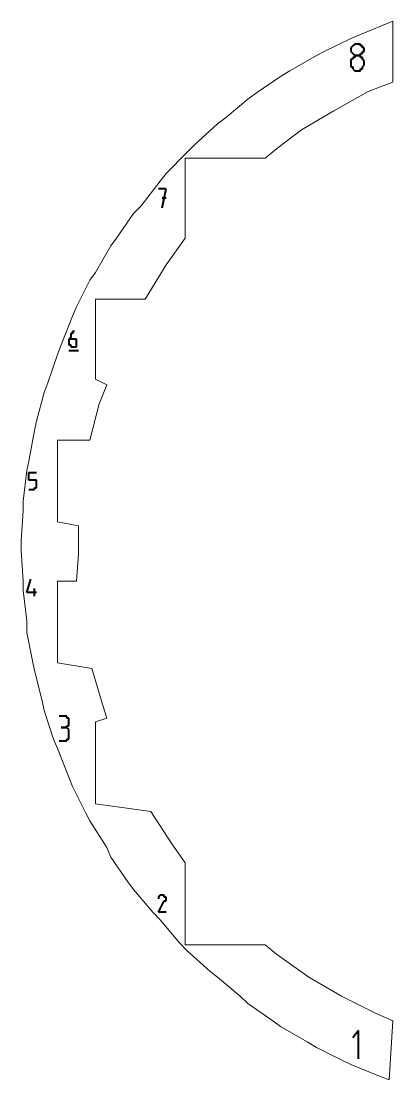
# Model space of a CAD drawing. Header units: centimetres. Extents: x -9.8 to 9.5, y -14.2 to 10.5.
# Drawn here: x -9.84 to -7.89, y -13.97 to -8.41 of the extents above; entities that cross this region are included whole.
import ezdxf

# ---------------------------------------------------------------- set-up
doc = ezdxf.new("R2010")
doc.units = ezdxf.units.CM
doc.header["$MEASUREMENT"] = 0
doc.layers.add('layer 1', color=7, linetype='Continuous')

msp = doc.modelspace()

# ---------------------------------------------------------------- linework, layer by layer
at = {"layer": 'layer 1', "color": 5, "lineweight": 13}
for points in [[(-7.88503, -8.41392), (-7.88503, -8.41392), (-8.05489, -8.48404), (-8.05489, -8.48404)], [(-7.88503, -8.73407), (-7.88503, -8.73407), (-7.88503, -8.41392), (-7.88503, -8.41392)], [(-8.10489, -8.50415), (-8.10489, -8.50415), (-8.24486, -8.574), (-8.24486, -8.574)], [(-8.05489, -8.48404), (-8.05489, -8.48404), (-8.10489, -8.50415), (-8.10489, -8.50415)], [(-8.28508, -8.59411), (-8.28508, -8.59411), (-8.42504, -8.67401), (-8.42504, -8.67401)], [(-8.24486, -8.574), (-8.24486, -8.574), (-8.28508, -8.59411), (-8.28508, -8.59411)], [(-8.47505, -8.70391), (-8.47505, -8.70391), (-8.60496, -8.79413), (-8.60496, -8.79413)], [(-8.42504, -8.67401), (-8.42504, -8.67401), (-8.47505, -8.70391), (-8.47505, -8.70391)], [(-8.19485, -8.88409), (-8.19485, -8.88409), (-8.01494, -8.78408), (-8.01494, -8.78408)], [(-8.01494, -8.78408), (-8.01494, -8.78408), (-7.88503, -8.73407), (-7.88503, -8.73407)], [(-8.64491, -8.82403), (-8.64491, -8.82403), (-8.76503, -8.92404), (-8.76503, -8.92404)], [(-8.60496, -8.79413), (-8.60496, -8.79413), (-8.64491, -8.82403), (-8.64491, -8.82403)], [(-8.36498, -8.9841), (-8.36498, -8.9841), (-8.19485, -8.88409), (-8.19485, -8.88409)], [(-8.76503, -8.92404), (-8.76503, -8.92404), (-8.80498, -8.95394), (-8.80498, -8.95394)], [(-8.80498, -8.95394), (-8.80498, -8.95394), (-8.9251, -9.064), (-8.9251, -9.064)], [(-8.49489, -9.08411), (-8.49489, -9.08411), (-8.36498, -8.9841), (-8.36498, -8.9841)], [(-8.96505, -9.10396), (-8.96505, -9.10396), (-9.07512, -9.21402), (-9.07512, -9.21402)], [(-8.9251, -9.064), (-8.9251, -9.064), (-8.96505, -9.10396), (-8.96505, -9.10396)], [(-8.55495, -9.13412), (-8.55495, -9.13412), (-8.49489, -9.08411), (-8.49489, -9.08411)], [(-8.97511, -9.55401), (-8.97511, -9.55401), (-8.97511, -9.13412), (-8.97511, -9.13412)], [(-8.97511, -9.13412), (-8.97511, -9.13412), (-8.55495, -9.13412), (-8.55495, -9.13412)], [(-9.07512, -9.21402), (-9.07512, -9.21402), (-9.10502, -9.25398), (-9.10502, -9.25398)], [(-9.10502, -9.25398), (-9.10502, -9.25398), (-9.20503, -9.38415), (-9.20503, -9.38415)], [(-9.20503, -9.38415), (-9.20503, -9.38415), (-9.24498, -9.4241), (-9.24498, -9.4241)], [(-9.24498, -9.4241), (-9.24498, -9.4241), (-9.33494, -9.55401), (-9.33494, -9.55401)], [(-9.33494, -9.55401), (-9.33494, -9.55401), (-9.3651, -9.59397), (-9.3651, -9.59397)], [(-9.07512, -9.69398), (-9.07512, -9.69398), (-8.97511, -9.55401), (-8.97511, -9.55401)], [(-9.3651, -9.59397), (-9.3651, -9.59397), (-9.44501, -9.73419), (-9.44501, -9.73419)], [(-9.18492, -9.87416), (-9.18492, -9.87416), (-9.07512, -9.69398), (-9.07512, -9.69398)], [(-9.47517, -9.77415), (-9.47517, -9.77415), (-9.54502, -9.91411), (-9.54502, -9.91411)], [(-9.44501, -9.73419), (-9.44501, -9.73419), (-9.47517, -9.77415), (-9.47517, -9.77415)], [(-9.44501, -10.29405), (-9.44501, -10.29405), (-9.44501, -9.87416), (-9.44501, -9.87416)], [(-9.44501, -9.87416), (-9.44501, -9.87416), (-9.18492, -9.87416), (-9.18492, -9.87416)], [(-9.54502, -9.91411), (-9.54502, -9.91411), (-9.56513, -9.96412), (-9.56513, -9.96412)], [(-9.56513, -9.96412), (-9.56513, -9.96412), (-9.62519, -10.11414), (-9.62519, -10.11414)], [(-9.62519, -10.11414), (-9.62519, -10.11414), (-9.64503, -10.16414), (-9.64503, -10.16414)], [(-9.64503, -10.16414), (-9.64503, -10.16414), (-9.69504, -10.31416), (-9.69504, -10.31416)], [(-9.69504, -10.31416), (-9.69504, -10.31416), (-9.71515, -10.36417), (-9.71515, -10.36417)], [(-9.38495, -10.32422), (-9.38495, -10.32422), (-9.44501, -10.29405), (-9.44501, -10.29405)], [(-9.42517, -10.42396), (-9.42517, -10.42396), (-9.38495, -10.32422), (-9.38495, -10.32422)], [(-9.71515, -10.36417), (-9.71515, -10.36417), (-9.7551, -10.51419), (-9.7551, -10.51419)], [(-9.47517, -10.6142), (-9.47517, -10.6142), (-9.42517, -10.42396), (-9.42517, -10.42396)], [(-9.76515, -10.56419), (-9.76515, -10.56419), (-9.79505, -10.724), (-9.79505, -10.724)], [(-9.7551, -10.51419), (-9.7551, -10.51419), (-9.76515, -10.56419), (-9.76515, -10.56419)], [(-9.64503, -11.04415), (-9.64503, -11.04415), (-9.64503, -10.6142), (-9.64503, -10.6142)], [(-9.64503, -10.6142), (-9.64503, -10.6142), (-9.47517, -10.6142), (-9.47517, -10.6142)], [(-9.79505, -10.724), (-9.79505, -10.724), (-9.80511, -10.77401), (-9.80511, -10.77401)], [(-9.80511, -10.77401), (-9.80511, -10.77401), (-9.82522, -10.93408), (-9.82522, -10.93408)], [(-9.82522, -10.93408), (-9.82522, -10.93408), (-9.82522, -10.98409), (-9.82522, -10.98409)], [(-9.82522, -10.98409), (-9.82522, -10.98409), (-9.835, -11.14416), (-9.835, -11.14416)], [(-9.53497, -11.06399), (-9.53497, -11.06399), (-9.64503, -11.04415), (-9.64503, -11.04415)], [(-9.53497, -11.21401), (-9.53497, -11.21401), (-9.53497, -11.06399), (-9.53497, -11.06399)], [(-9.835, -11.14416), (-9.835, -11.14416), (-9.835, -11.19417), (-9.835, -11.19417)], [(-9.835, -11.19417), (-9.835, -11.19417), (-9.82522, -11.35424), (-9.82522, -11.35424)], [(-9.54502, -11.35424), (-9.54502, -11.35424), (-9.53497, -11.21401), (-9.53497, -11.21401)], [(-9.82522, -11.35424), (-9.82522, -11.35424), (-9.82522, -11.40424), (-9.82522, -11.40424)], [(-9.64503, -11.78419), (-9.64503, -11.78419), (-9.64503, -11.35424), (-9.64503, -11.35424)], [(-9.64503, -11.35424), (-9.64503, -11.35424), (-9.54502, -11.35424), (-9.54502, -11.35424)], [(-9.82522, -11.40424), (-9.82522, -11.40424), (-9.80511, -11.56405), (-9.80511, -11.56405)], [(-9.80511, -11.56405), (-9.80511, -11.56405), (-9.80511, -11.62411), (-9.80511, -11.62411)], [(-9.80511, -11.62411), (-9.80511, -11.62411), (-9.77521, -11.77413), (-9.77521, -11.77413)], [(-9.77521, -11.77413), (-9.77521, -11.77413), (-9.76515, -11.82414), (-9.76515, -11.82414)], [(-9.46512, -11.81408), (-9.46512, -11.81408), (-9.64503, -11.78419), (-9.64503, -11.78419)], [(-9.76515, -11.82414), (-9.76515, -11.82414), (-9.7252, -11.98421), (-9.7252, -11.98421)], [(-9.40506, -12.01411), (-9.40506, -12.01411), (-9.46512, -11.81408), (-9.46512, -11.81408)], [(-9.7252, -11.98421), (-9.7252, -11.98421), (-9.71515, -12.03422), (-9.71515, -12.03422)], [(-9.71515, -12.03422), (-9.71515, -12.03422), (-9.66514, -12.18424), (-9.66514, -12.18424)], [(-9.38495, -12.07417), (-9.38495, -12.07417), (-9.40506, -12.01411), (-9.40506, -12.01411)], [(-9.44501, -12.09428), (-9.44501, -12.09428), (-9.38495, -12.07417), (-9.38495, -12.07417)], [(-9.44501, -12.52423), (-9.44501, -12.52423), (-9.44501, -12.09428), (-9.44501, -12.09428)], [(-9.66514, -12.18424), (-9.66514, -12.18424), (-9.64503, -12.23424), (-9.64503, -12.23424)], [(-9.64503, -12.23424), (-9.64503, -12.23424), (-9.58497, -12.38426), (-9.58497, -12.38426)], [(-9.58497, -12.38426), (-9.58497, -12.38426), (-9.56513, -12.43427), (-9.56513, -12.43427)], [(-9.56513, -12.43427), (-9.56513, -12.43427), (-9.49502, -12.57423), (-9.49502, -12.57423)], [(-9.15503, -12.56418), (-9.15503, -12.56418), (-9.44501, -12.52423), (-9.44501, -12.52423)], [(-9.04496, -12.7343), (-9.04496, -12.7343), (-9.15503, -12.56418), (-9.15503, -12.56418)], [(-9.49502, -12.57423), (-9.49502, -12.57423), (-9.47517, -12.61419), (-9.47517, -12.61419)], [(-9.47517, -12.61419), (-9.47517, -12.61419), (-9.38495, -12.75415), (-9.38495, -12.75415)], [(-9.38495, -12.75415), (-9.38495, -12.75415), (-9.3651, -12.80415), (-9.3651, -12.80415)], [(-8.97511, -12.83405), (-8.97511, -12.83405), (-9.04496, -12.7343), (-9.04496, -12.7343)], [(-9.3651, -12.80415), (-9.3651, -12.80415), (-9.27515, -12.93407), (-9.27515, -12.93407)], [(-8.97511, -13.26427), (-8.97511, -13.26427), (-8.97511, -12.83405), (-8.97511, -12.83405)], [(-9.27515, -12.93407), (-9.27515, -12.93407), (-9.24498, -12.97428), (-9.24498, -12.97428)], [(-9.24498, -12.97428), (-9.24498, -12.97428), (-9.14497, -13.09414), (-9.14497, -13.09414)], [(-9.14497, -13.09414), (-9.14497, -13.09414), (-9.10502, -13.13409), (-9.10502, -13.13409)], [(-9.10502, -13.13409), (-9.10502, -13.13409), (-9.00501, -13.25421), (-9.00501, -13.25421)], [(-9.00501, -13.25421), (-9.00501, -13.25421), (-8.96505, -13.29416), (-8.96505, -13.29416)], [(-8.55495, -13.26427), (-8.55495, -13.26427), (-8.97511, -13.26427), (-8.97511, -13.26427)], [(-8.49489, -13.31427), (-8.49489, -13.31427), (-8.55495, -13.26427), (-8.55495, -13.26427)], [(-8.96505, -13.29416), (-8.96505, -13.29416), (-8.84493, -13.40423), (-8.84493, -13.40423)], [(-8.32503, -13.43413), (-8.32503, -13.43413), (-8.49489, -13.31427), (-8.49489, -13.31427)], [(-8.84493, -13.40423), (-8.84493, -13.40423), (-8.80498, -13.43413), (-8.80498, -13.43413)], [(-8.80498, -13.43413), (-8.80498, -13.43413), (-8.68513, -13.53414), (-8.68513, -13.53414)], [(-8.1549, -13.53414), (-8.1549, -13.53414), (-8.32503, -13.43413), (-8.32503, -13.43413)], [(-8.68513, -13.53414), (-8.68513, -13.53414), (-8.64491, -13.57409), (-8.64491, -13.57409)], [(-7.97498, -13.6241), (-7.97498, -13.6241), (-8.1549, -13.53414), (-8.1549, -13.53414)], [(-8.64491, -13.57409), (-8.64491, -13.57409), (-8.515, -13.66432), (-8.515, -13.66432)], [(-8.515, -13.66432), (-8.515, -13.66432), (-8.47505, -13.69421), (-8.47505, -13.69421)], [(-7.88503, -13.66432), (-7.88503, -13.66432), (-7.97498, -13.6241), (-7.97498, -13.6241)], [(-7.90487, -13.97414), (-7.90487, -13.97414), (-7.88503, -13.66432), (-7.88503, -13.66432)], [(-8.47505, -13.69421), (-8.47505, -13.69421), (-8.33508, -13.77412), (-8.33508, -13.77412)], [(-8.33508, -13.77412), (-8.33508, -13.77412), (-8.28508, -13.80428), (-8.28508, -13.80428)], [(-8.28508, -13.80428), (-8.28508, -13.80428), (-8.14485, -13.87413), (-8.14485, -13.87413)], [(-8.14485, -13.87413), (-8.14485, -13.87413), (-8.10489, -13.89424), (-8.10489, -13.89424)], [(-8.10489, -13.89424), (-8.10489, -13.89424), (-7.95488, -13.9543), (-7.95488, -13.9543)], [(-7.95488, -13.9543), (-7.95488, -13.9543), (-7.90487, -13.97414), (-7.90487, -13.97414)]]:
    msp.add_open_spline(points, degree=3, dxfattribs=at)
at = {"layer": 'layer 1', "color": 1, "lineweight": 40}
for points in [[(-8.09484, -8.5441), (-8.09484, -8.5441), (-8.10489, -8.55415), (-8.10489, -8.55415)], [(-8.10489, -8.55415), (-8.10489, -8.55415), (-8.10489, -8.55415), (-8.10489, -8.55415)], [(-8.10489, -8.55415), (-8.10489, -8.55415), (-8.10489, -8.56394), (-8.10489, -8.56394)], [(-8.08505, -8.53405), (-8.08505, -8.53405), (-8.09484, -8.5441), (-8.09484, -8.5441)], [(-8.09484, -8.5441), (-8.09484, -8.5441), (-8.09484, -8.5441), (-8.09484, -8.5441)], [(-8.09484, -8.5441), (-8.09484, -8.5441), (-8.09484, -8.5441), (-8.09484, -8.5441)], [(-8.075, -8.53405), (-8.075, -8.53405), (-8.08505, -8.53405), (-8.08505, -8.53405)], [(-8.08505, -8.53405), (-8.08505, -8.53405), (-8.08505, -8.53405), (-8.08505, -8.53405)], [(-8.06494, -8.53405), (-8.06494, -8.53405), (-8.075, -8.53405), (-8.075, -8.53405)], [(-8.075, -8.53405), (-8.075, -8.53405), (-8.075, -8.53405), (-8.075, -8.53405)], [(-8.075, -8.53405), (-8.075, -8.53405), (-8.075, -8.53405), (-8.075, -8.53405)], [(-8.05489, -8.53405), (-8.05489, -8.53405), (-8.06494, -8.53405), (-8.06494, -8.53405)], [(-8.05489, -8.5441), (-8.05489, -8.5441), (-8.05489, -8.53405), (-8.05489, -8.53405)], [(-8.05489, -8.53405), (-8.05489, -8.53405), (-8.05489, -8.53405), (-8.05489, -8.53405)], [(-8.04483, -8.5441), (-8.04483, -8.5441), (-8.05489, -8.5441), (-8.05489, -8.5441)], [(-8.04483, -8.55415), (-8.04483, -8.55415), (-8.04483, -8.5441), (-8.04483, -8.5441)], [(-8.04483, -8.5441), (-8.04483, -8.5441), (-8.04483, -8.5441), (-8.04483, -8.5441)], [(-8.03504, -8.55415), (-8.03504, -8.55415), (-8.04483, -8.55415), (-8.04483, -8.55415)], [(-8.03504, -8.56394), (-8.03504, -8.56394), (-8.03504, -8.55415), (-8.03504, -8.55415)], [(-8.10489, -8.56394), (-8.10489, -8.56394), (-8.10489, -8.56394), (-8.10489, -8.56394)], [(-8.10489, -8.56394), (-8.10489, -8.56394), (-8.10489, -8.574), (-8.10489, -8.574)], [(-8.10489, -8.574), (-8.10489, -8.574), (-8.10489, -8.574), (-8.10489, -8.574)], [(-8.10489, -8.574), (-8.10489, -8.574), (-8.09484, -8.58405), (-8.09484, -8.58405)], [(-8.09484, -8.61395), (-8.09484, -8.61395), (-8.10489, -8.61395), (-8.10489, -8.61395)], [(-8.10489, -8.61395), (-8.10489, -8.61395), (-8.10489, -8.624), (-8.10489, -8.624)], [(-8.09484, -8.58405), (-8.09484, -8.58405), (-8.09484, -8.58405), (-8.09484, -8.58405)], [(-8.09484, -8.58405), (-8.09484, -8.58405), (-8.09484, -8.58405), (-8.09484, -8.58405)], [(-8.09484, -8.58405), (-8.09484, -8.58405), (-8.08505, -8.59411), (-8.08505, -8.59411)], [(-8.08505, -8.6039), (-8.08505, -8.6039), (-8.09484, -8.6039), (-8.09484, -8.6039)], [(-8.09484, -8.6039), (-8.09484, -8.6039), (-8.09484, -8.6039), (-8.09484, -8.6039)], [(-8.09484, -8.6039), (-8.09484, -8.6039), (-8.09484, -8.61395), (-8.09484, -8.61395)], [(-8.075, -8.59411), (-8.075, -8.59411), (-8.08505, -8.59411), (-8.08505, -8.59411)], [(-8.08505, -8.59411), (-8.08505, -8.59411), (-8.08505, -8.6039), (-8.08505, -8.6039)], [(-8.08505, -8.59411), (-8.08505, -8.59411), (-8.08505, -8.59411), (-8.08505, -8.59411)], [(-8.08505, -8.59411), (-8.08505, -8.59411), (-8.075, -8.59411), (-8.075, -8.59411)], [(-8.06494, -8.59411), (-8.06494, -8.59411), (-8.075, -8.59411), (-8.075, -8.59411)], [(-8.075, -8.59411), (-8.075, -8.59411), (-8.075, -8.59411), (-8.075, -8.59411)], [(-8.075, -8.59411), (-8.075, -8.59411), (-8.075, -8.59411), (-8.075, -8.59411)], [(-8.075, -8.59411), (-8.075, -8.59411), (-8.075, -8.59411), (-8.075, -8.59411)], [(-8.075, -8.59411), (-8.075, -8.59411), (-8.075, -8.59411), (-8.075, -8.59411)], [(-8.075, -8.59411), (-8.075, -8.59411), (-8.06494, -8.59411), (-8.06494, -8.59411)], [(-8.05489, -8.59411), (-8.05489, -8.59411), (-8.06494, -8.59411), (-8.06494, -8.59411)], [(-8.06494, -8.59411), (-8.06494, -8.59411), (-8.05489, -8.59411), (-8.05489, -8.59411)], [(-8.05489, -8.59411), (-8.05489, -8.59411), (-8.05489, -8.58405), (-8.05489, -8.58405)], [(-8.05489, -8.58405), (-8.05489, -8.58405), (-8.04483, -8.58405), (-8.04483, -8.58405)], [(-8.05489, -8.6039), (-8.05489, -8.6039), (-8.05489, -8.59411), (-8.05489, -8.59411)], [(-8.05489, -8.59411), (-8.05489, -8.59411), (-8.05489, -8.59411), (-8.05489, -8.59411)], [(-8.04483, -8.6039), (-8.04483, -8.6039), (-8.05489, -8.6039), (-8.05489, -8.6039)], [(-8.05489, -8.6039), (-8.05489, -8.6039), (-8.05489, -8.6039), (-8.05489, -8.6039)], [(-8.04483, -8.58405), (-8.04483, -8.58405), (-8.04483, -8.574), (-8.04483, -8.574)], [(-8.04483, -8.574), (-8.04483, -8.574), (-8.03504, -8.574), (-8.03504, -8.574)], [(-8.04483, -8.58405), (-8.04483, -8.58405), (-8.04483, -8.58405), (-8.04483, -8.58405)], [(-8.04483, -8.61395), (-8.04483, -8.61395), (-8.04483, -8.6039), (-8.04483, -8.6039)], [(-8.03504, -8.624), (-8.03504, -8.624), (-8.04483, -8.61395), (-8.04483, -8.61395)], [(-8.04483, -8.61395), (-8.04483, -8.61395), (-8.04483, -8.61395), (-8.04483, -8.61395)], [(-8.03504, -8.56394), (-8.03504, -8.56394), (-8.03504, -8.56394), (-8.03504, -8.56394)], [(-8.03504, -8.574), (-8.03504, -8.574), (-8.03504, -8.56394), (-8.03504, -8.56394)], [(-8.10489, -8.624), (-8.10489, -8.624), (-8.10489, -8.624), (-8.10489, -8.624)], [(-8.10489, -8.624), (-8.10489, -8.624), (-8.10489, -8.64411), (-8.10489, -8.64411)], [(-8.10489, -8.64411), (-8.10489, -8.64411), (-8.10489, -8.64411), (-8.10489, -8.64411)], [(-8.10489, -8.64411), (-8.10489, -8.64411), (-8.10489, -8.64411), (-8.10489, -8.64411)], [(-8.10489, -8.64411), (-8.10489, -8.64411), (-8.10489, -8.6539), (-8.10489, -8.6539)], [(-8.10489, -8.6539), (-8.10489, -8.6539), (-8.09484, -8.6539), (-8.09484, -8.6539)], [(-8.09484, -8.6539), (-8.09484, -8.6539), (-8.09484, -8.66395), (-8.09484, -8.66395)], [(-8.09484, -8.66395), (-8.09484, -8.66395), (-8.09484, -8.66395), (-8.09484, -8.66395)], [(-8.09484, -8.66395), (-8.09484, -8.66395), (-8.08505, -8.67401), (-8.08505, -8.67401)], [(-8.05489, -8.67401), (-8.05489, -8.67401), (-8.05489, -8.66395), (-8.05489, -8.66395)], [(-8.05489, -8.66395), (-8.05489, -8.66395), (-8.04483, -8.66395), (-8.04483, -8.66395)], [(-8.04483, -8.6539), (-8.04483, -8.6539), (-8.03504, -8.64411), (-8.03504, -8.64411)], [(-8.04483, -8.66395), (-8.04483, -8.66395), (-8.04483, -8.6539), (-8.04483, -8.6539)], [(-8.04483, -8.6539), (-8.04483, -8.6539), (-8.04483, -8.6539), (-8.04483, -8.6539)], [(-8.03504, -8.64411), (-8.03504, -8.64411), (-8.03504, -8.624), (-8.03504, -8.624)], [(-8.03504, -8.624), (-8.03504, -8.624), (-8.03504, -8.624), (-8.03504, -8.624)], [(-8.03504, -8.624), (-8.03504, -8.624), (-8.03504, -8.624), (-8.03504, -8.624)], [(-8.03504, -8.64411), (-8.03504, -8.64411), (-8.03504, -8.64411), (-8.03504, -8.64411)], [(-8.08505, -8.67401), (-8.08505, -8.67401), (-8.08505, -8.67401), (-8.08505, -8.67401)], [(-8.08505, -8.67401), (-8.08505, -8.67401), (-8.075, -8.67401), (-8.075, -8.67401)], [(-8.075, -8.67401), (-8.075, -8.67401), (-8.075, -8.67401), (-8.075, -8.67401)], [(-8.075, -8.67401), (-8.075, -8.67401), (-8.075, -8.67401), (-8.075, -8.67401)], [(-8.075, -8.67401), (-8.075, -8.67401), (-8.06494, -8.67401), (-8.06494, -8.67401)], [(-8.06494, -8.67401), (-8.06494, -8.67401), (-8.05489, -8.67401), (-8.05489, -8.67401)], [(-8.05489, -8.67401), (-8.05489, -8.67401), (-8.05489, -8.67401), (-8.05489, -8.67401)], [(-9.07512, -9.29393), (-9.07512, -9.29393), (-9.11507, -9.29393), (-9.11507, -9.29393)], [(-9.09497, -9.39394), (-9.09497, -9.39394), (-9.07512, -9.29393), (-9.07512, -9.29393)], [(-9.07512, -9.34393), (-9.07512, -9.34393), (-9.09497, -9.34393), (-9.09497, -9.34393)], [(-9.56513, -10.05408), (-9.56513, -10.05408), (-9.57518, -10.05408), (-9.57518, -10.05408)], [(-9.57518, -10.05408), (-9.57518, -10.05408), (-9.57518, -10.06413), (-9.57518, -10.06413)], [(-9.55508, -10.04402), (-9.55508, -10.04402), (-9.56513, -10.04402), (-9.56513, -10.04402)], [(-9.56513, -10.04402), (-9.56513, -10.04402), (-9.56513, -10.05408), (-9.56513, -10.05408)], [(-9.55508, -10.04402), (-9.55508, -10.04402), (-9.55508, -10.04402), (-9.55508, -10.04402)], [(-9.55508, -10.04402), (-9.55508, -10.04402), (-9.55508, -10.04402), (-9.55508, -10.04402)], [(-9.57518, -10.07419), (-9.57518, -10.07419), (-9.58497, -10.08397), (-9.58497, -10.08397)], [(-9.58497, -10.08397), (-9.58497, -10.08397), (-9.58497, -10.11414), (-9.58497, -10.11414)], [(-9.56513, -10.08397), (-9.56513, -10.08397), (-9.58497, -10.08397), (-9.58497, -10.08397)], [(-9.58497, -10.11414), (-9.58497, -10.11414), (-9.58497, -10.11414), (-9.58497, -10.11414)], [(-9.58497, -10.11414), (-9.58497, -10.11414), (-9.57518, -10.11414), (-9.57518, -10.11414)], [(-9.57518, -10.06413), (-9.57518, -10.06413), (-9.57518, -10.06413), (-9.57518, -10.06413)], [(-9.57518, -10.06413), (-9.57518, -10.06413), (-9.57518, -10.07419), (-9.57518, -10.07419)], [(-9.57518, -10.07419), (-9.57518, -10.07419), (-9.57518, -10.07419), (-9.57518, -10.07419)], [(-9.57518, -10.11414), (-9.57518, -10.11414), (-9.57518, -10.11414), (-9.57518, -10.11414)], [(-9.57518, -10.11414), (-9.57518, -10.11414), (-9.57518, -10.12419), (-9.57518, -10.12419)], [(-9.55508, -10.08397), (-9.55508, -10.08397), (-9.56513, -10.08397), (-9.56513, -10.08397)], [(-9.54502, -10.08397), (-9.54502, -10.08397), (-9.55508, -10.08397), (-9.55508, -10.08397)], [(-9.55508, -10.08397), (-9.55508, -10.08397), (-9.55508, -10.08397), (-9.55508, -10.08397)], [(-9.55508, -10.08397), (-9.55508, -10.08397), (-9.55508, -10.08397), (-9.55508, -10.08397)], [(-9.54502, -10.09403), (-9.54502, -10.09403), (-9.54502, -10.08397), (-9.54502, -10.08397)], [(-9.54502, -10.08397), (-9.54502, -10.08397), (-9.54502, -10.08397), (-9.54502, -10.08397)], [(-9.54502, -10.10408), (-9.54502, -10.10408), (-9.54502, -10.09403), (-9.54502, -10.09403)], [(-9.54502, -10.09403), (-9.54502, -10.09403), (-9.54502, -10.09403), (-9.54502, -10.09403)], [(-9.54502, -10.09403), (-9.54502, -10.09403), (-9.54502, -10.09403), (-9.54502, -10.09403)], [(-9.54502, -10.11414), (-9.54502, -10.11414), (-9.54502, -10.10408), (-9.54502, -10.10408)], [(-9.54502, -10.10408), (-9.54502, -10.10408), (-9.54502, -10.10408), (-9.54502, -10.10408)], [(-9.54502, -10.12419), (-9.54502, -10.12419), (-9.54502, -10.11414), (-9.54502, -10.11414)], [(-9.54502, -10.11414), (-9.54502, -10.11414), (-9.54502, -10.11414), (-9.54502, -10.11414)], [(-9.54502, -10.11414), (-9.54502, -10.11414), (-9.54502, -10.11414), (-9.54502, -10.11414)], [(-9.58497, -10.14403), (-9.58497, -10.14403), (-9.53497, -10.14403), (-9.53497, -10.14403)], [(-9.57518, -10.12419), (-9.57518, -10.12419), (-9.57518, -10.12419), (-9.57518, -10.12419)], [(-9.57518, -10.12419), (-9.57518, -10.12419), (-9.57518, -10.12419), (-9.57518, -10.12419)], [(-9.57518, -10.12419), (-9.57518, -10.12419), (-9.57518, -10.12419), (-9.57518, -10.12419)], [(-9.57518, -10.12419), (-9.57518, -10.12419), (-9.56513, -10.12419), (-9.56513, -10.12419)], [(-9.56513, -10.12419), (-9.56513, -10.12419), (-9.56513, -10.12419), (-9.56513, -10.12419)], [(-9.56513, -10.12419), (-9.56513, -10.12419), (-9.56513, -10.12419), (-9.56513, -10.12419)], [(-9.56513, -10.12419), (-9.56513, -10.12419), (-9.56513, -10.12419), (-9.56513, -10.12419)], [(-9.56513, -10.12419), (-9.56513, -10.12419), (-9.55508, -10.12419), (-9.55508, -10.12419)], [(-9.55508, -10.12419), (-9.55508, -10.12419), (-9.55508, -10.12419), (-9.55508, -10.12419)], [(-9.55508, -10.12419), (-9.55508, -10.12419), (-9.55508, -10.12419), (-9.55508, -10.12419)], [(-9.55508, -10.12419), (-9.55508, -10.12419), (-9.54502, -10.12419), (-9.54502, -10.12419)], [(-9.54502, -10.12419), (-9.54502, -10.12419), (-9.54502, -10.12419), (-9.54502, -10.12419)], [(-9.54502, -10.12419), (-9.54502, -10.12419), (-9.54502, -10.12419), (-9.54502, -10.12419)], [(-9.79505, -10.82401), (-9.79505, -10.82401), (-9.79505, -10.78406), (-9.79505, -10.78406)], [(-9.79505, -10.78406), (-9.79505, -10.78406), (-9.7551, -10.78406), (-9.7551, -10.78406)], [(-9.77521, -10.82401), (-9.77521, -10.82401), (-9.79505, -10.82401), (-9.79505, -10.82401)], [(-9.76515, -10.82401), (-9.76515, -10.82401), (-9.77521, -10.82401), (-9.77521, -10.82401)], [(-9.7551, -10.82401), (-9.7551, -10.82401), (-9.76515, -10.82401), (-9.76515, -10.82401)], [(-9.76515, -10.82401), (-9.76515, -10.82401), (-9.76515, -10.82401), (-9.76515, -10.82401)], [(-9.76515, -10.82401), (-9.76515, -10.82401), (-9.76515, -10.82401), (-9.76515, -10.82401)], [(-9.7551, -10.83407), (-9.7551, -10.83407), (-9.7551, -10.82401), (-9.7551, -10.82401)], [(-9.7551, -10.82401), (-9.7551, -10.82401), (-9.7551, -10.82401), (-9.7551, -10.82401)], [(-9.7551, -10.84412), (-9.7551, -10.84412), (-9.7551, -10.83407), (-9.7551, -10.83407)], [(-9.7551, -10.83407), (-9.7551, -10.83407), (-9.7551, -10.83407), (-9.7551, -10.83407)], [(-9.7551, -10.83407), (-9.7551, -10.83407), (-9.7551, -10.83407), (-9.7551, -10.83407)], [(-9.79505, -10.87402), (-9.79505, -10.87402), (-9.77521, -10.87402), (-9.77521, -10.87402)], [(-9.77521, -10.87402), (-9.77521, -10.87402), (-9.77521, -10.87402), (-9.77521, -10.87402)], [(-9.77521, -10.87402), (-9.77521, -10.87402), (-9.76515, -10.87402), (-9.76515, -10.87402)], [(-9.76515, -10.87402), (-9.76515, -10.87402), (-9.76515, -10.86423), (-9.76515, -10.86423)], [(-9.76515, -10.86423), (-9.76515, -10.86423), (-9.7551, -10.86423), (-9.7551, -10.86423)], [(-9.76515, -10.87402), (-9.76515, -10.87402), (-9.76515, -10.87402), (-9.76515, -10.87402)], [(-9.7551, -10.85418), (-9.7551, -10.85418), (-9.7551, -10.84412), (-9.7551, -10.84412)], [(-9.7551, -10.84412), (-9.7551, -10.84412), (-9.7551, -10.84412), (-9.7551, -10.84412)], [(-9.7551, -10.86423), (-9.7551, -10.86423), (-9.7551, -10.85418), (-9.7551, -10.85418)], [(-9.7551, -10.85418), (-9.7551, -10.85418), (-9.7551, -10.85418), (-9.7551, -10.85418)], [(-9.7551, -10.85418), (-9.7551, -10.85418), (-9.7551, -10.85418), (-9.7551, -10.85418)], [(-9.7551, -10.86423), (-9.7551, -10.86423), (-9.7551, -10.86423), (-9.7551, -10.86423)], [(-9.7551, -10.86423), (-9.7551, -10.86423), (-9.7551, -10.86423), (-9.7551, -10.86423)], [(-9.80511, -11.41403), (-9.80511, -11.41403), (-9.785, -11.34419), (-9.785, -11.34419)], [(-9.76515, -11.43414), (-9.76515, -11.43414), (-9.76515, -11.39419), (-9.76515, -11.39419)], [(-9.7551, -11.41403), (-9.7551, -11.41403), (-9.80511, -11.41403), (-9.80511, -11.41403)], [(-9.60508, -12.06412), (-9.60508, -12.06412), (-9.63498, -12.06412), (-9.63498, -12.06412)], [(-9.59503, -12.06412), (-9.59503, -12.06412), (-9.60508, -12.06412), (-9.60508, -12.06412)], [(-9.60508, -12.06412), (-9.60508, -12.06412), (-9.60508, -12.06412), (-9.60508, -12.06412)], [(-9.59503, -12.07417), (-9.59503, -12.07417), (-9.59503, -12.06412), (-9.59503, -12.06412)], [(-9.58497, -12.07417), (-9.58497, -12.07417), (-9.59503, -12.07417), (-9.59503, -12.07417)], [(-9.59503, -12.07417), (-9.59503, -12.07417), (-9.59503, -12.07417), (-9.59503, -12.07417)], [(-9.59503, -12.12418), (-9.59503, -12.12418), (-9.59503, -12.11412), (-9.59503, -12.11412)], [(-9.59503, -12.11412), (-9.59503, -12.11412), (-9.59503, -12.11412), (-9.59503, -12.11412)], [(-9.59503, -12.11412), (-9.59503, -12.11412), (-9.58497, -12.11412), (-9.58497, -12.11412)], [(-9.58497, -12.08422), (-9.58497, -12.08422), (-9.58497, -12.07417), (-9.58497, -12.07417)], [(-9.58497, -12.09428), (-9.58497, -12.09428), (-9.58497, -12.08422), (-9.58497, -12.08422)], [(-9.58497, -12.08422), (-9.58497, -12.08422), (-9.58497, -12.08422), (-9.58497, -12.08422)], [(-9.58497, -12.10407), (-9.58497, -12.10407), (-9.58497, -12.09428), (-9.58497, -12.09428)], [(-9.58497, -12.09428), (-9.58497, -12.09428), (-9.58497, -12.09428), (-9.58497, -12.09428)], [(-9.58497, -12.09428), (-9.58497, -12.09428), (-9.58497, -12.09428), (-9.58497, -12.09428)], [(-9.58497, -12.11412), (-9.58497, -12.11412), (-9.58497, -12.10407), (-9.58497, -12.10407)], [(-9.58497, -12.10407), (-9.58497, -12.10407), (-9.58497, -12.10407), (-9.58497, -12.10407)], [(-9.58497, -12.10407), (-9.58497, -12.10407), (-9.58497, -12.10407), (-9.58497, -12.10407)], [(-9.60508, -12.12418), (-9.60508, -12.12418), (-9.62519, -12.12418), (-9.62519, -12.12418)], [(-9.62519, -12.12418), (-9.62519, -12.12418), (-9.60508, -12.12418), (-9.60508, -12.12418)], [(-9.59503, -12.12418), (-9.59503, -12.12418), (-9.60508, -12.12418), (-9.60508, -12.12418)], [(-9.60508, -12.12418), (-9.60508, -12.12418), (-9.60508, -12.12418), (-9.60508, -12.12418)], [(-9.60508, -12.12418), (-9.60508, -12.12418), (-9.60508, -12.12418), (-9.60508, -12.12418)], [(-9.60508, -12.12418), (-9.60508, -12.12418), (-9.60508, -12.12418), (-9.60508, -12.12418)], [(-9.60508, -12.12418), (-9.60508, -12.12418), (-9.59503, -12.12418), (-9.59503, -12.12418)], [(-9.58497, -12.13423), (-9.58497, -12.13423), (-9.59503, -12.12418), (-9.59503, -12.12418)], [(-9.59503, -12.12418), (-9.59503, -12.12418), (-9.59503, -12.12418), (-9.59503, -12.12418)], [(-9.59503, -12.12418), (-9.59503, -12.12418), (-9.59503, -12.12418), (-9.59503, -12.12418)], [(-9.58497, -12.14429), (-9.58497, -12.14429), (-9.58497, -12.13423), (-9.58497, -12.13423)], [(-9.58497, -12.13423), (-9.58497, -12.13423), (-9.58497, -12.13423), (-9.58497, -12.13423)], [(-9.58497, -12.15407), (-9.58497, -12.15407), (-9.58497, -12.14429), (-9.58497, -12.14429)], [(-9.58497, -12.14429), (-9.58497, -12.14429), (-9.58497, -12.14429), (-9.58497, -12.14429)], [(-9.58497, -12.16413), (-9.58497, -12.16413), (-9.58497, -12.15407), (-9.58497, -12.15407)], [(-9.58497, -12.15407), (-9.58497, -12.15407), (-9.58497, -12.15407), (-9.58497, -12.15407)], [(-9.58497, -12.17418), (-9.58497, -12.17418), (-9.58497, -12.16413), (-9.58497, -12.16413)], [(-9.58497, -12.16413), (-9.58497, -12.16413), (-9.58497, -12.16413), (-9.58497, -12.16413)], [(-9.58497, -12.18424), (-9.58497, -12.18424), (-9.58497, -12.17418), (-9.58497, -12.17418)], [(-9.58497, -12.17418), (-9.58497, -12.17418), (-9.58497, -12.17418), (-9.58497, -12.17418)], [(-9.63498, -12.19403), (-9.63498, -12.19403), (-9.60508, -12.19403), (-9.60508, -12.19403)], [(-9.60508, -12.19403), (-9.60508, -12.19403), (-9.60508, -12.19403), (-9.60508, -12.19403)], [(-9.60508, -12.19403), (-9.60508, -12.19403), (-9.60508, -12.19403), (-9.60508, -12.19403)], [(-9.60508, -12.19403), (-9.60508, -12.19403), (-9.59503, -12.19403), (-9.59503, -12.19403)], [(-9.59503, -12.19403), (-9.59503, -12.19403), (-9.59503, -12.18424), (-9.59503, -12.18424)], [(-9.59503, -12.18424), (-9.59503, -12.18424), (-9.59503, -12.18424), (-9.59503, -12.18424)], [(-9.59503, -12.18424), (-9.59503, -12.18424), (-9.58497, -12.18424), (-9.58497, -12.18424)], [(-9.10502, -13.00418), (-9.10502, -13.00418), (-9.11507, -13.01424), (-9.11507, -13.01424)], [(-9.09497, -13.00418), (-9.09497, -13.00418), (-9.10502, -13.00418), (-9.10502, -13.00418)], [(-9.10502, -13.00418), (-9.10502, -13.00418), (-9.10502, -13.00418), (-9.10502, -13.00418)], [(-9.10502, -13.00418), (-9.10502, -13.00418), (-9.10502, -13.00418), (-9.10502, -13.00418)], [(-9.08491, -13.00418), (-9.08491, -13.00418), (-9.09497, -13.00418), (-9.09497, -13.00418)], [(-9.09497, -13.00418), (-9.09497, -13.00418), (-9.09497, -13.00418), (-9.09497, -13.00418)], [(-9.09497, -13.00418), (-9.09497, -13.00418), (-9.09497, -13.00418), (-9.09497, -13.00418)], [(-9.08491, -13.01424), (-9.08491, -13.01424), (-9.08491, -13.00418), (-9.08491, -13.00418)], [(-9.08491, -13.00418), (-9.08491, -13.00418), (-9.08491, -13.00418), (-9.08491, -13.00418)], [(-9.11507, -13.01424), (-9.11507, -13.01424), (-9.11507, -13.01424), (-9.11507, -13.01424)], [(-9.11507, -13.01424), (-9.11507, -13.01424), (-9.11507, -13.01424), (-9.11507, -13.01424)], [(-9.11507, -13.01424), (-9.11507, -13.01424), (-9.11507, -13.02429), (-9.11507, -13.02429)], [(-9.11507, -13.09414), (-9.11507, -13.09414), (-9.08491, -13.03408), (-9.08491, -13.03408)], [(-9.07512, -13.01424), (-9.07512, -13.01424), (-9.08491, -13.01424), (-9.08491, -13.01424)], [(-9.08491, -13.01424), (-9.08491, -13.01424), (-9.08491, -13.01424), (-9.08491, -13.01424)], [(-9.08491, -13.01424), (-9.08491, -13.01424), (-9.08491, -13.01424), (-9.08491, -13.01424)], [(-9.08491, -13.03408), (-9.08491, -13.03408), (-9.08491, -13.03408), (-9.08491, -13.03408)], [(-9.08491, -13.03408), (-9.08491, -13.03408), (-9.08491, -13.03408), (-9.08491, -13.03408)], [(-9.08491, -13.03408), (-9.08491, -13.03408), (-9.08491, -13.03408), (-9.08491, -13.03408)], [(-9.08491, -13.03408), (-9.08491, -13.03408), (-9.08491, -13.03408), (-9.08491, -13.03408)], [(-9.08491, -13.03408), (-9.08491, -13.03408), (-9.08491, -13.03408), (-9.08491, -13.03408)], [(-9.08491, -13.03408), (-9.08491, -13.03408), (-9.08491, -13.03408), (-9.08491, -13.03408)], [(-9.08491, -13.03408), (-9.08491, -13.03408), (-9.08491, -13.03408), (-9.08491, -13.03408)], [(-9.08491, -13.03408), (-9.08491, -13.03408), (-9.08491, -13.03408), (-9.08491, -13.03408)], [(-9.08491, -13.03408), (-9.08491, -13.03408), (-9.08491, -13.03408), (-9.08491, -13.03408)], [(-9.08491, -13.03408), (-9.08491, -13.03408), (-9.08491, -13.03408), (-9.08491, -13.03408)], [(-9.08491, -13.03408), (-9.08491, -13.03408), (-9.08491, -13.03408), (-9.08491, -13.03408)], [(-9.08491, -13.03408), (-9.08491, -13.03408), (-9.07512, -13.03408), (-9.07512, -13.03408)], [(-9.07512, -13.02429), (-9.07512, -13.02429), (-9.07512, -13.01424), (-9.07512, -13.01424)], [(-9.07512, -13.03408), (-9.07512, -13.03408), (-9.07512, -13.02429), (-9.07512, -13.02429)], [(-9.07512, -13.02429), (-9.07512, -13.02429), (-9.07512, -13.02429), (-9.07512, -13.02429)], [(-9.07512, -13.02429), (-9.07512, -13.02429), (-9.07512, -13.02429), (-9.07512, -13.02429)], [(-9.07512, -13.09414), (-9.07512, -13.09414), (-9.11507, -13.09414), (-9.11507, -13.09414)], [(-8.06494, -13.71432), (-8.06494, -13.71432), (-8.09484, -13.75427), (-8.09484, -13.75427)], [(-8.06494, -13.86434), (-8.06494, -13.86434), (-8.06494, -13.71432), (-8.06494, -13.71432)]]:
    msp.add_open_spline(points, degree=3, dxfattribs=at)

doc.saveas('drawing.dxf')
